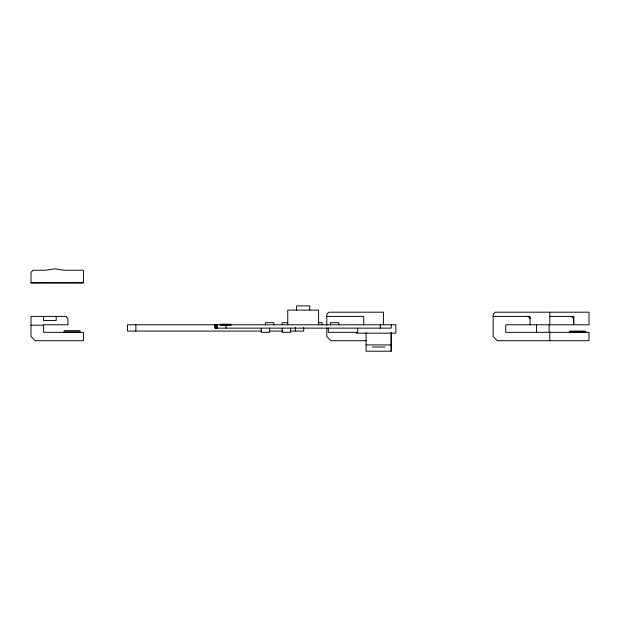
<?xml version="1.0" encoding="UTF-8"?>
<svg xmlns="http://www.w3.org/2000/svg" width="620" height="620" viewBox="0 0 620 620"><rect width="100%" height="100%" fill="white"/><g stroke="black" fill="none" stroke-linecap="round" stroke-linejoin="round"><path stroke-width="0.93" d="M83.444 282.821L31 282.89L31 272.335L33.1 270.235L45.322 270.235L54.878 268.793L63.999 270.235L83.444 270.235L83.444 282.821L31 282.821M326.779 316.386L363.7 316.386L363.7 324.779M493.156 316.386L530.077 316.386L530.077 324.779M549.963 316.386L573.895 316.386L573.895 324.779L589 324.779L589 312.193L495.256 312.193L493.156 314.286L493.156 336.528L497.356 340.721L589 340.721L589 332.328L505.742 332.328L505.742 324.779L573.477 324.779L573.477 318.486L571.376 316.386M287.788 322.679L282.193 322.679L282.193 324.779M318.308 322.679L322.051 322.679L322.051 324.779M220.092 324.361L231.151 324.361M31 325.198L43.586 325.198M64.147 330.654L80.089 330.654M261.501 331.072L127.495 331.072L127.495 324.779L395.878 324.779L395.878 333.173L356.035 333.173M269.227 331.072L282.751 331.072M290.486 331.072L303.707 331.072L303.707 327.476M570.121 331.072L585.226 331.072M569.702 331.491L585.644 331.491M63.728 331.909L80.507 331.909M569.284 331.909L586.063 331.909M366.257 340.721L330.979 340.721L326.779 336.528L326.779 327.895M366.102 344.914L391.274 344.914M372.395 347.014L384.981 347.014M527.976 316.386L530.077 318.486M549.793 312.193L549.793 324.779M549.793 332.328L549.793 340.721M549.142 324.779L549.142 332.328M536.556 325.019L536.556 332.692M391.274 324.779L391.274 328.135L215.062 328.135L215.062 324.779M391.274 332.328L391.274 351.207L366.102 351.207L366.102 332.793M391.135 332.94L391.135 351.207M383.423 324.779L383.423 312.193L328.879 312.193L326.779 314.286L326.779 325.267M380.262 324.779L380.262 328.135M357.709 328.135L357.709 332.328L328.344 332.328L328.344 328.135M338.83 324.779L338.83 322.679L330.437 322.679L330.437 324.779M318.587 324.779L318.587 310.093L287.75 310.093L287.75 324.779M309.775 310.093L309.775 305.9L296.562 305.9L296.562 310.093M295.314 327.476L295.314 331.072M290.586 328.135L290.586 332.328L282.193 332.328L282.193 328.135M273.8 324.779L273.8 322.679L265.406 322.679L265.406 324.779M269.607 328.135L269.607 332.328L261.214 332.328L261.214 328.135M231.066 324.361L231.151 324.779M230.911 324.361L230.965 324.779M230.865 324.361L230.787 324.779L230.71 324.361M230.57 324.361L230.609 324.779M230.4 324.361L230.485 324.779M230.26 324.361L230.376 324.779M230.144 324.361L230.144 324.779M230.121 324.779L230.012 324.361L229.95 324.779M229.756 324.361L229.834 324.779M229.64 324.361L229.625 324.779M229.501 324.361L229.532 324.779L229.423 324.361M229.322 324.779L229.245 324.361L229.106 324.779M228.966 324.361L229.013 324.779M228.951 324.779L228.625 324.361M228.509 324.361L228.509 324.779M228.331 324.361L228.416 324.779M228.253 324.361L228.238 324.779M228.098 324.361L228.129 324.779M227.997 324.361L228.028 324.779M227.897 324.361L227.897 324.779M227.749 324.361L227.749 324.779M227.579 324.779L227.579 324.361L227.47 324.779M227.408 324.361L227.401 324.779M227.246 324.361L227.269 324.779M226.904 324.361L227.013 324.779M226.819 324.361L226.812 324.779M226.688 324.361L226.688 324.779M226.587 324.361L226.633 324.779M226.486 324.361L226.486 324.779M226.315 324.361L226.378 324.779M226.176 324.361L226.176 324.779M226.067 324.361L226.075 328.135M225.928 324.361L225.897 324.779M225.804 324.361L225.804 324.779M225.633 324.361L225.633 324.779L225.525 324.361M225.354 324.361L225.478 324.779M225.285 324.779L225.231 324.361L225.091 324.779M225.013 324.361L225.052 324.779M224.851 324.361L224.851 324.779M224.797 324.361L224.758 324.779M224.688 324.361L224.657 324.779M224.456 324.361L224.572 324.779M224.324 324.361L224.409 324.779M224.293 324.361L224.293 324.779M224.068 324.361L224.068 324.779M223.936 324.361L223.929 324.779M223.913 324.361L223.859 324.779M223.681 324.361L223.681 324.779L223.603 324.361M223.456 324.361L223.456 324.779M223.409 324.361L223.386 324.779M223.2 324.361L223.208 324.779M223.084 324.361L223.084 324.779M222.851 324.361L222.851 324.779M222.696 324.361L222.696 324.779M222.619 324.361L222.518 324.779L222.41 324.361M222.324 324.361L222.27 324.779M222.247 324.361L222.162 324.779M222.069 324.361L222.061 324.779M221.96 324.361L221.898 324.779M221.774 324.361L221.766 324.779M221.611 324.361L221.603 324.779M221.495 324.361L221.58 324.779M221.363 324.361L221.394 324.779M221.224 324.361L221.247 324.779M221.138 324.361L221.115 324.779L220.968 324.361M220.891 324.361L220.891 324.779M220.704 324.361L220.743 324.779M220.627 324.361L220.697 324.779M220.488 324.361L220.503 324.779M220.379 324.361L220.356 324.779M220.247 324.361L220.309 324.779M220.185 324.361L220.092 324.779M217.263 324.779L217.263 328.135M216.24 324.779L216.24 328.135M215.442 324.779L215.442 328.135M215.38 324.779L215.38 328.135M215.156 324.779L215.156 328.135M135.888 324.779L135.888 331.072M56.172 316.386L56.172 320.579L43.586 320.579L43.586 316.386M65.821 316.386L31 316.386L31 336.528L35.193 340.721L83.444 340.721L83.444 332.328L43.586 332.328L43.586 324.779L67.921 324.779L67.921 318.486L65.821 316.386"/></g></svg>
